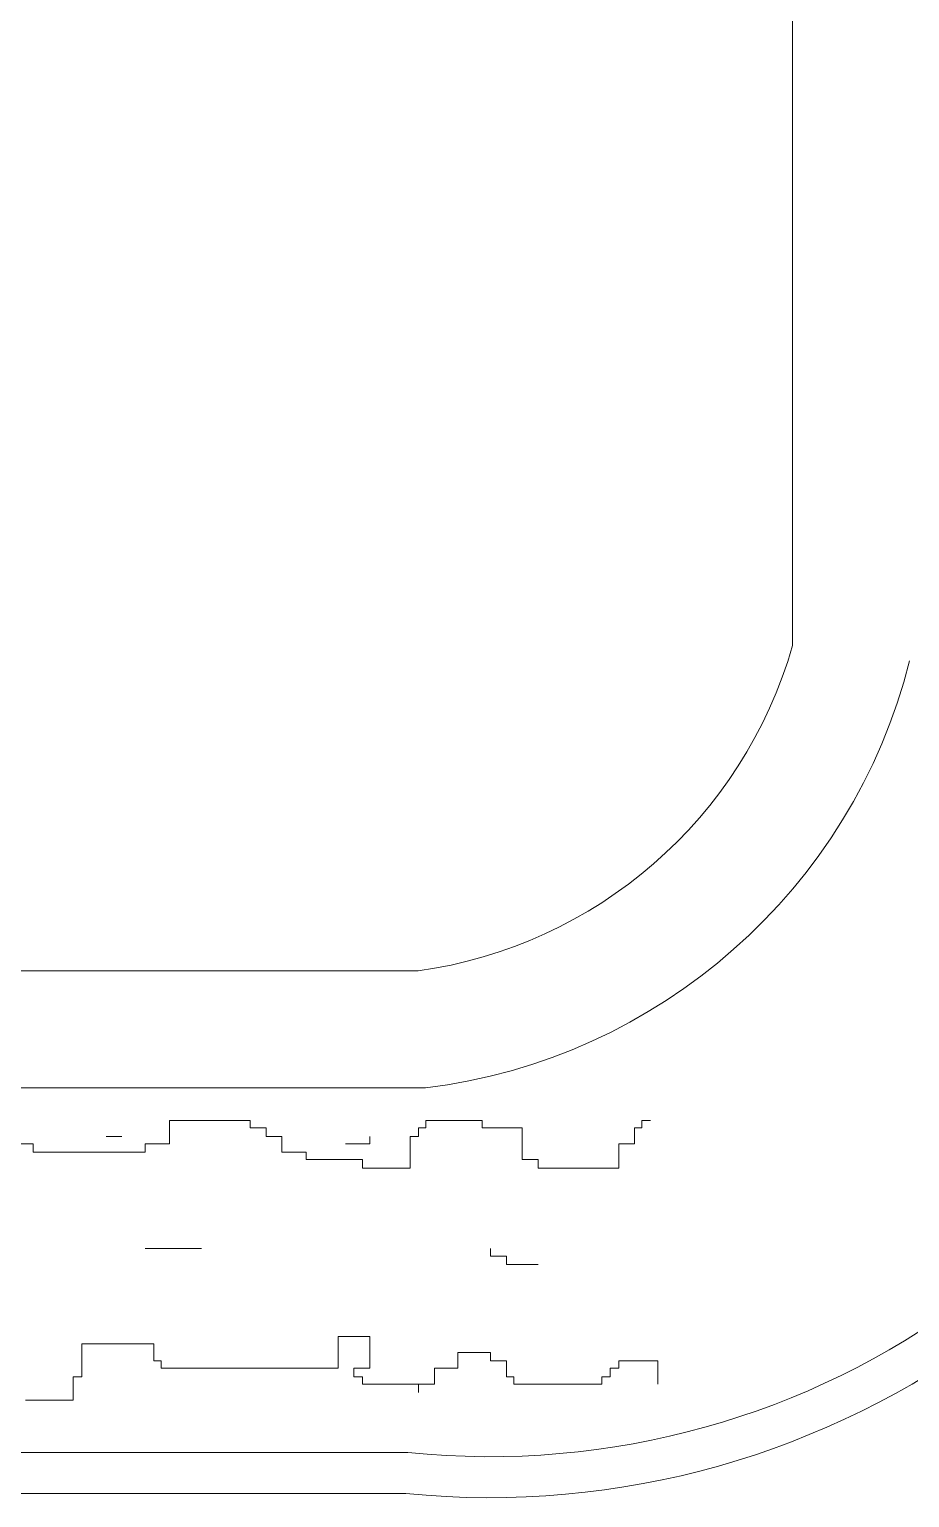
# Model space of a CAD drawing. Header units: millimetres. Extents: x 3342.2 to 3378.4, y 2110.7 to 2126.4.
# Drawn here: x 3372.774 to 3373.526, y 2111.037 to 2112.29 of the extents above; entities that cross this region are included whole.
import ezdxf

# ---------------------------------------------------------------- set-up
doc = ezdxf.new("R2010")
doc.units = ezdxf.units.MM
doc.layers.add('FURNITURE', color=220, linetype='Continuous', lineweight=5)
doc.layers.add('WINDOW', color=2, linetype='Continuous', lineweight=5)

msp = doc.modelspace()

# ---------------------------------------------------------------- linework, layer by layer
at = {"layer": 'FURNITURE', "linetype": 'ByBlock'}
for p, q in [((3372.894230190023, 2111.35882746826), (3372.901468331209, 2111.35882746826)), ((3372.894230190023, 2111.35882746826), (3372.894230190023, 2111.35882746826)), ((3372.894230190023, 2111.338935947677), (3372.894230190023, 2111.35882746826)), ((3372.901468331209, 2111.35882746826), (3372.907801704747, 2111.35882746826)), ((3372.901468331209, 2111.35882746826), (3372.901468331209, 2111.35882746826)), ((3372.907801704747, 2111.35882746826), (3372.921373219472, 2111.35882746826)), ((3372.907801704747, 2111.35882746826), (3372.907801704747, 2111.35882746826)), ((3372.921373219472, 2111.35882746826), (3372.92861136066, 2111.35882746826)), ((3372.921373219472, 2111.35882746826), (3372.921373219472, 2111.35882746826)), ((3372.92861136066, 2111.35882746826), (3372.934944734197, 2111.35882746826)), ((3372.92861136066, 2111.35882746826), (3372.92861136066, 2111.35882746826)), ((3372.934944734197, 2111.35882746826), (3372.942182875384, 2111.35882746826)), ((3372.934944734197, 2111.35882746826), (3372.934944734197, 2111.35882746826)), ((3372.942182875384, 2111.35882746826), (3372.949421016571, 2111.35882746826)), ((3372.942182875384, 2111.35882746826), (3372.942182875384, 2111.35882746826)), ((3372.949421016571, 2111.35882746826), (3372.962992531295, 2111.35882746826)), ((3372.949421016571, 2111.35882746826), (3372.949421016571, 2111.35882746826)), ((3372.962992531295, 2111.35882746826), (3372.962992531295, 2111.352498348075)), ((3373.113183960919, 2111.35882746826), (3373.120422102105, 2111.35882746826)), ((3373.113183960919, 2111.352498348075), (3373.113183960919, 2111.35882746826)), ((3373.120422102105, 2111.35882746826), (3373.126755475644, 2111.35882746826)), ((3373.120422102105, 2111.35882746826), (3373.120422102105, 2111.35882746826)), ((3373.126755475644, 2111.35882746826), (3373.13399361683, 2111.35882746826)), ((3373.126755475644, 2111.35882746826), (3373.126755475644, 2111.35882746826)), ((3373.13399361683, 2111.35882746826), (3373.140326990368, 2111.35882746826)), ((3373.13399361683, 2111.35882746826), (3373.13399361683, 2111.35882746826)), ((3373.140326990368, 2111.35882746826), (3373.153898505094, 2111.35882746826)), ((3373.140326990368, 2111.35882746826), (3373.140326990368, 2111.35882746826)), ((3373.153898505094, 2111.35882746826), (3373.16113664628, 2111.35882746826)), ((3373.153898505094, 2111.35882746826), (3373.153898505094, 2111.35882746826)), ((3373.16113664628, 2111.35882746826), (3373.16113664628, 2111.352498348075)), ((3373.297756561179, 2111.35882746826), (3373.304994702365, 2111.35882746826)), ((3373.297756561179, 2111.352498348075), (3373.297756561179, 2111.35882746826)), ((3373.304994702365, 2111.35882746826), (3373.304994702365, 2111.35882746826)), ((3372.839944131121, 2111.345265067863), (3372.839944131121, 2111.345265067863)), ((3372.853515645848, 2111.345265067863), (3372.839944131121, 2111.345265067863)), ((3372.962992531295, 2111.352498348075), (3372.976564046021, 2111.352498348075)), ((3372.976564046021, 2111.352498348075), (3372.976564046021, 2111.345265067863)), ((3372.976564046021, 2111.352498348075), (3372.976564046021, 2111.352498348075)), ((3372.976564046021, 2111.345265067863), (3372.990135560745, 2111.345265067863)), ((3372.990135560745, 2111.345265067863), (3372.990135560745, 2111.338935947677)), ((3372.990135560745, 2111.345265067863), (3372.990135560745, 2111.345265067863)), ((3373.065231275557, 2111.345265067863), (3373.065231275557, 2111.345265067863)), ((3373.065231275557, 2111.338935947677), (3373.065231275557, 2111.345265067863)), ((3373.099612446193, 2111.345265067863), (3373.106850587381, 2111.345265067863)), ((3373.099612446193, 2111.331702667465), (3373.099612446193, 2111.345265067863)), ((3373.106850587381, 2111.352498348075), (3373.113183960919, 2111.352498348075)), ((3373.106850587381, 2111.352498348075), (3373.106850587381, 2111.352498348075)), ((3373.106850587381, 2111.345265067863), (3373.106850587381, 2111.352498348075)), ((3373.16113664628, 2111.352498348075), (3373.174708161005, 2111.352498348075)), ((3373.174708161005, 2111.352498348075), (3373.188279675729, 2111.352498348075)), ((3373.174708161005, 2111.352498348075), (3373.174708161005, 2111.352498348075)), ((3373.188279675729, 2111.352498348075), (3373.195517816917, 2111.352498348075)), ((3373.188279675729, 2111.352498348075), (3373.188279675729, 2111.352498348075)), ((3373.195517816917, 2111.352498348075), (3373.195517816917, 2111.345265067863)), ((3373.195517816917, 2111.352498348075), (3373.195517816917, 2111.352498348075)), ((3373.195517816917, 2111.345265067863), (3373.195517816917, 2111.338935947677)), ((3373.195517816917, 2111.345265067863), (3373.195517816917, 2111.345265067863)), ((3373.29142318764, 2111.352498348075), (3373.297756561179, 2111.352498348075)), ((3373.29142318764, 2111.352498348075), (3373.29142318764, 2111.352498348075)), ((3373.29142318764, 2111.338935947677), (3373.29142318764, 2111.352498348075)), ((3372.763943648663, 2111.338935947677), (3372.777515163387, 2111.338935947677)), ((3372.777515163387, 2111.338935947677), (3372.777515163387, 2111.331702667465)), ((3372.777515163387, 2111.331702667465), (3372.79199144576, 2111.331702667465)), ((3372.79199144576, 2111.331702667465), (3372.811896334024, 2111.331702667465)), ((3372.79199144576, 2111.331702667465), (3372.79199144576, 2111.331702667465)), ((3372.811896334024, 2111.331702667465), (3372.819134475211, 2111.331702667465)), ((3372.811896334024, 2111.331702667465), (3372.811896334024, 2111.331702667465)), ((3372.819134475211, 2111.331702667465), (3372.832705989935, 2111.331702667465)), ((3372.819134475211, 2111.331702667465), (3372.819134475211, 2111.331702667465)), ((3372.832705989935, 2111.331702667465), (3372.839944131121, 2111.331702667465)), ((3372.832705989935, 2111.331702667465), (3372.832705989935, 2111.331702667465)), ((3372.839944131121, 2111.331702667465), (3372.853515645848, 2111.331702667465)), ((3372.839944131121, 2111.331702667465), (3372.839944131121, 2111.331702667465)), ((3372.853515645848, 2111.331702667465), (3372.859849019385, 2111.331702667465)), ((3372.853515645848, 2111.331702667465), (3372.853515645848, 2111.331702667465)), ((3372.859849019385, 2111.331702667465), (3372.87342053411, 2111.331702667465)), ((3372.859849019385, 2111.331702667465), (3372.859849019385, 2111.331702667465)), ((3372.87342053411, 2111.338935947677), (3372.886992048836, 2111.338935947677)), ((3372.87342053411, 2111.338935947677), (3372.87342053411, 2111.338935947677)), ((3372.87342053411, 2111.331702667465), (3372.87342053411, 2111.338935947677)), ((3372.87342053411, 2111.331702667465), (3372.87342053411, 2111.331702667465)), ((3372.886992048836, 2111.338935947677), (3372.894230190023, 2111.338935947677)), ((3372.886992048836, 2111.338935947677), (3372.886992048836, 2111.338935947677)), ((3372.990135560745, 2111.338935947677), (3372.990135560745, 2111.331702667465)), ((3372.990135560745, 2111.338935947677), (3372.990135560745, 2111.338935947677)), ((3372.990135560745, 2111.331702667465), (3373.00370707547, 2111.331702667465)), ((3372.990135560745, 2111.331702667465), (3372.990135560745, 2111.331702667465)), ((3373.00370707547, 2111.331702667465), (3373.010945216656, 2111.331702667465)), ((3373.00370707547, 2111.331702667465), (3373.00370707547, 2111.331702667465)), ((3373.010945216656, 2111.331702667465), (3373.010945216656, 2111.325373547279)), ((3373.044421619645, 2111.338935947677), (3373.051659760831, 2111.338935947677)), ((3373.051659760831, 2111.338935947677), (3373.058897902018, 2111.338935947677)), ((3373.051659760831, 2111.338935947677), (3373.051659760831, 2111.338935947677)), ((3373.058897902018, 2111.338935947677), (3373.065231275557, 2111.338935947677)), ((3373.058897902018, 2111.338935947677), (3373.058897902018, 2111.338935947677)), ((3373.065231275557, 2111.338935947677), (3373.065231275557, 2111.338935947677)), ((3373.099612446193, 2111.331702667465), (3373.099612446193, 2111.331702667465)), ((3373.099612446193, 2111.325373547279), (3373.099612446193, 2111.331702667465)), ((3373.195517816917, 2111.338935947677), (3373.195517816917, 2111.331702667465)), ((3373.195517816917, 2111.338935947677), (3373.195517816917, 2111.338935947677)), ((3373.195517816917, 2111.331702667465), (3373.195517816917, 2111.325373547279)), ((3373.195517816917, 2111.331702667465), (3373.195517816917, 2111.331702667465)), ((3373.277851672914, 2111.338935947677), (3373.29142318764, 2111.338935947677)), ((3373.277851672914, 2111.331702667465), (3373.277851672914, 2111.338935947677)), ((3373.277851672914, 2111.331702667465), (3373.277851672914, 2111.331702667465)), ((3373.277851672914, 2111.318140267067), (3373.277851672914, 2111.331702667465)), ((3373.010945216656, 2111.325373547279), (3373.024516731383, 2111.325373547279)), ((3373.024516731383, 2111.325373547279), (3373.044421619645, 2111.325373547279)), ((3373.024516731383, 2111.325373547279), (3373.024516731383, 2111.325373547279)), ((3373.044421619645, 2111.325373547279), (3373.058897902018, 2111.325373547279)), ((3373.044421619645, 2111.325373547279), (3373.044421619645, 2111.325373547279)), ((3373.058897902018, 2111.325373547279), (3373.058897902018, 2111.318140267067)), ((3373.099612446193, 2111.325373547279), (3373.099612446193, 2111.325373547279)), ((3373.099612446193, 2111.318140267067), (3373.099612446193, 2111.325373547279)), ((3373.195517816917, 2111.325373547279), (3373.201851190456, 2111.325373547279)), ((3373.195517816917, 2111.325373547279), (3373.195517816917, 2111.325373547279)), ((3373.201851190456, 2111.325373547279), (3373.209089331642, 2111.325373547279)), ((3373.201851190456, 2111.325373547279), (3373.201851190456, 2111.325373547279)), ((3373.209089331642, 2111.325373547279), (3373.209089331642, 2111.318140267067)), ((3373.058897902018, 2111.318140267067), (3373.065231275557, 2111.318140267067)), ((3373.065231275557, 2111.318140267067), (3373.078802790282, 2111.318140267067)), ((3373.065231275557, 2111.318140267067), (3373.065231275557, 2111.318140267067)), ((3373.078802790282, 2111.318140267067), (3373.086040931468, 2111.318140267067)), ((3373.078802790282, 2111.318140267067), (3373.078802790282, 2111.318140267067)), ((3373.086040931468, 2111.318140267067), (3373.092374305006, 2111.318140267067)), ((3373.086040931468, 2111.318140267067), (3373.086040931468, 2111.318140267067)), ((3373.092374305006, 2111.318140267067), (3373.099612446193, 2111.318140267067)), ((3373.092374305006, 2111.318140267067), (3373.092374305006, 2111.318140267067)), ((3373.099612446193, 2111.318140267067), (3373.099612446193, 2111.318140267067)), ((3373.209089331642, 2111.318140267067), (3373.222660846366, 2111.318140267067)), ((3373.222660846366, 2111.318140267067), (3373.229898987553, 2111.318140267067)), ((3373.222660846366, 2111.318140267067), (3373.222660846366, 2111.318140267067)), ((3373.229898987553, 2111.318140267067), (3373.236232361092, 2111.318140267067)), ((3373.229898987553, 2111.318140267067), (3373.229898987553, 2111.318140267067)), ((3373.236232361092, 2111.318140267067), (3373.243470502279, 2111.318140267067)), ((3373.236232361092, 2111.318140267067), (3373.236232361092, 2111.318140267067)), ((3373.243470502279, 2111.318140267067), (3373.257042017004, 2111.318140267067)), ((3373.243470502279, 2111.318140267067), (3373.243470502279, 2111.318140267067)), ((3373.257042017004, 2111.318140267067), (3373.263375390541, 2111.318140267067)), ((3373.257042017004, 2111.318140267067), (3373.257042017004, 2111.318140267067)), ((3373.263375390541, 2111.318140267067), (3373.270613531728, 2111.318140267067)), ((3373.263375390541, 2111.318140267067), (3373.263375390541, 2111.318140267067)), ((3373.270613531728, 2111.318140267067), (3373.277851672914, 2111.318140267067)), ((3373.270613531728, 2111.318140267067), (3373.270613531728, 2111.318140267067)), ((3373.277851672914, 2111.318140267067), (3373.277851672914, 2111.318140267067)), ((3372.87342053411, 2111.249424105052), (3372.886992048836, 2111.249424105052)), ((3372.886992048836, 2111.249424105052), (3372.901468331209, 2111.249424105052)), ((3372.886992048836, 2111.249424105052), (3372.886992048836, 2111.249424105052)), ((3372.901468331209, 2111.249424105052), (3372.907801704747, 2111.249424105052)), ((3372.901468331209, 2111.249424105052), (3372.901468331209, 2111.249424105052)), ((3372.907801704747, 2111.249424105052), (3372.921373219472, 2111.249424105052)), ((3372.907801704747, 2111.249424105052), (3372.907801704747, 2111.249424105052)), ((3372.921373219472, 2111.249424105052), (3372.921373219472, 2111.249424105052)), ((3373.168374787467, 2111.249424105052), (3373.168374787467, 2111.243094984867)), ((3373.168374787467, 2111.243094984867), (3373.181946302191, 2111.243094984867)), ((3373.168374787467, 2111.243094984867), (3373.168374787467, 2111.243094984867)), ((3373.181946302191, 2111.243094984867), (3373.181946302191, 2111.235861704655)), ((3373.181946302191, 2111.235861704655), (3373.188279675729, 2111.235861704655)), ((3373.188279675729, 2111.235861704655), (3373.195517816917, 2111.235861704655)), ((3373.188279675729, 2111.235861704655), (3373.188279675729, 2111.235861704655)), ((3373.195517816917, 2111.235861704655), (3373.201851190456, 2111.235861704655)), ((3373.195517816917, 2111.235861704655), (3373.195517816917, 2111.235861704655)), ((3373.201851190456, 2111.235861704655), (3373.209089331642, 2111.235861704655)), ((3373.201851190456, 2111.235861704655), (3373.201851190456, 2111.235861704655)), ((3373.209089331642, 2111.235861704655), (3373.209089331642, 2111.235861704655)), ((3373.038088246107, 2111.174378822852), (3373.044421619645, 2111.174378822852)), ((3373.038088246107, 2111.174378822852), (3373.038088246107, 2111.174378822852)), ((3373.038088246107, 2111.160816422454), (3373.038088246107, 2111.174378822852)), ((3373.044421619645, 2111.174378822852), (3373.058897902018, 2111.174378822852)), ((3373.044421619645, 2111.174378822852), (3373.044421619645, 2111.174378822852)), ((3373.058897902018, 2111.174378822852), (3373.065231275557, 2111.174378822852)), ((3373.058897902018, 2111.174378822852), (3373.058897902018, 2111.174378822852)), ((3373.065231275557, 2111.174378822852), (3373.065231275557, 2111.160816422454)), ((3372.819134475211, 2111.168049702666), (3372.839944131121, 2111.168049702666)), ((3372.819134475211, 2111.160816422454), (3372.819134475211, 2111.168049702666)), ((3372.819134475211, 2111.160816422454), (3372.819134475211, 2111.160816422454)), ((3372.819134475211, 2111.140020741844), (3372.819134475211, 2111.160816422454)), ((3372.839944131121, 2111.168049702666), (3372.846277504661, 2111.168049702666)), ((3372.839944131121, 2111.168049702666), (3372.839944131121, 2111.168049702666)), ((3372.846277504661, 2111.168049702666), (3372.859849019385, 2111.168049702666)), ((3372.846277504661, 2111.168049702666), (3372.846277504661, 2111.168049702666)), ((3372.859849019385, 2111.168049702666), (3372.880658675296, 2111.168049702666)), ((3372.859849019385, 2111.168049702666), (3372.859849019385, 2111.168049702666)), ((3372.880658675296, 2111.168049702666), (3372.880658675296, 2111.153583142241)), ((3373.038088246107, 2111.160816422454), (3373.038088246107, 2111.160816422454)), ((3373.038088246107, 2111.147254022056), (3373.038088246107, 2111.160816422454)), ((3373.065231275557, 2111.160816422454), (3373.065231275557, 2111.153583142241)), ((3373.065231275557, 2111.160816422454), (3373.065231275557, 2111.160816422454)), ((3373.140326990368, 2111.160816422454), (3373.147565131557, 2111.160816422454)), ((3373.140326990368, 2111.147254022056), (3373.140326990368, 2111.160816422454)), ((3373.147565131557, 2111.160816422454), (3373.16113664628, 2111.160816422454)), ((3373.147565131557, 2111.160816422454), (3373.147565131557, 2111.160816422454)), ((3373.16113664628, 2111.160816422454), (3373.168374787467, 2111.160816422454)), ((3373.16113664628, 2111.160816422454), (3373.16113664628, 2111.160816422454)), ((3373.168374787467, 2111.160816422454), (3373.168374787467, 2111.153583142241)), ((3372.880658675296, 2111.153583142241), (3372.886992048836, 2111.153583142241)), ((3372.886992048836, 2111.153583142241), (3372.886992048836, 2111.147254022056)), ((3372.886992048836, 2111.147254022056), (3372.894230190023, 2111.147254022056)), ((3372.886992048836, 2111.147254022056), (3372.886992048836, 2111.147254022056)), ((3372.894230190023, 2111.147254022056), (3372.901468331209, 2111.147254022056)), ((3372.894230190023, 2111.147254022056), (3372.894230190023, 2111.147254022056)), ((3372.901468331209, 2111.147254022056), (3372.915039845933, 2111.147254022056)), ((3372.901468331209, 2111.147254022056), (3372.901468331209, 2111.147254022056)), ((3372.915039845933, 2111.147254022056), (3372.921373219472, 2111.147254022056)), ((3372.915039845933, 2111.147254022056), (3372.915039845933, 2111.147254022056)), ((3372.921373219472, 2111.147254022056), (3372.934944734197, 2111.147254022056)), ((3372.921373219472, 2111.147254022056), (3372.921373219472, 2111.147254022056)), ((3372.934944734197, 2111.147254022056), (3372.949421016571, 2111.147254022056)), ((3372.934944734197, 2111.147254022056), (3372.934944734197, 2111.147254022056)), ((3372.949421016571, 2111.147254022056), (3372.969325904833, 2111.147254022056)), ((3372.949421016571, 2111.147254022056), (3372.949421016571, 2111.147254022056)), ((3372.969325904833, 2111.147254022056), (3372.976564046021, 2111.147254022056)), ((3372.969325904833, 2111.147254022056), (3372.969325904833, 2111.147254022056)), ((3372.976564046021, 2111.147254022056), (3372.996468934284, 2111.147254022056)), ((3372.976564046021, 2111.147254022056), (3372.976564046021, 2111.147254022056)), ((3372.996468934284, 2111.147254022056), (3373.017278590196, 2111.147254022056)), ((3372.996468934284, 2111.147254022056), (3372.996468934284, 2111.147254022056)), ((3373.017278590196, 2111.147254022056), (3373.03085010492, 2111.147254022056)), ((3373.017278590196, 2111.147254022056), (3373.017278590196, 2111.147254022056)), ((3373.03085010492, 2111.147254022056), (3373.038088246107, 2111.147254022056)), ((3373.03085010492, 2111.147254022056), (3373.03085010492, 2111.147254022056)), ((3373.038088246107, 2111.147254022056), (3373.038088246107, 2111.147254022056)), ((3373.051659760831, 2111.147254022056), (3373.051659760831, 2111.140020741844)), ((3373.065231275557, 2111.147254022056), (3373.051659760831, 2111.147254022056)), ((3373.065231275557, 2111.153583142241), (3373.065231275557, 2111.147254022056)), ((3373.065231275557, 2111.153583142241), (3373.065231275557, 2111.153583142241)), ((3373.065231275557, 2111.147254022056), (3373.065231275557, 2111.147254022056)), ((3373.120422102105, 2111.147254022056), (3373.140326990368, 2111.147254022056)), ((3373.120422102105, 2111.133691621659), (3373.120422102105, 2111.147254022056)), ((3373.168374787467, 2111.153583142241), (3373.181946302191, 2111.153583142241)), ((3373.181946302191, 2111.153583142241), (3373.181946302191, 2111.140020741844)), ((3373.270613531728, 2111.147254022056), (3373.277851672914, 2111.147254022056)), ((3373.270613531728, 2111.140020741844), (3373.270613531728, 2111.147254022056)), ((3373.277851672914, 2111.153583142241), (3373.284185046454, 2111.153583142241)), ((3373.277851672914, 2111.153583142241), (3373.277851672914, 2111.153583142241)), ((3373.277851672914, 2111.147254022056), (3373.277851672914, 2111.153583142241)), ((3373.277851672914, 2111.147254022056), (3373.277851672914, 2111.147254022056)), ((3373.284185046454, 2111.153583142241), (3373.29142318764, 2111.153583142241)), ((3373.284185046454, 2111.153583142241), (3373.284185046454, 2111.153583142241)), ((3373.29142318764, 2111.153583142241), (3373.297756561179, 2111.153583142241)), ((3373.29142318764, 2111.153583142241), (3373.29142318764, 2111.153583142241)), ((3373.297756561179, 2111.153583142241), (3373.304994702365, 2111.153583142241)), ((3373.297756561179, 2111.153583142241), (3373.297756561179, 2111.153583142241)), ((3373.304994702365, 2111.153583142241), (3373.311328075903, 2111.153583142241)), ((3373.304994702365, 2111.153583142241), (3373.304994702365, 2111.153583142241)), ((3373.311328075903, 2111.153583142241), (3373.311328075903, 2111.140020741844)), ((3372.811896334024, 2111.140020741844), (3372.819134475211, 2111.140020741844)), ((3372.811896334024, 2111.120129221261), (3372.811896334024, 2111.140020741844)), ((3373.051659760831, 2111.140020741844), (3373.058897902018, 2111.140020741844)), ((3373.058897902018, 2111.140020741844), (3373.058897902018, 2111.133691621659)), ((3373.058897902018, 2111.133691621659), (3373.086040931468, 2111.133691621659)), ((3373.086040931468, 2111.133691621659), (3373.106850587381, 2111.133691621659)), ((3373.086040931468, 2111.133691621659), (3373.086040931468, 2111.133691621659)), ((3373.106850587381, 2111.133691621659), (3373.120422102105, 2111.133691621659)), ((3373.106850587381, 2111.126458341447), (3373.106850587381, 2111.133691621659)), ((3373.106850587381, 2111.133691621659), (3373.106850587381, 2111.126458341447)), ((3373.181946302191, 2111.140020741844), (3373.188279675729, 2111.140020741844)), ((3373.188279675729, 2111.140020741844), (3373.188279675729, 2111.133691621659)), ((3373.188279675729, 2111.133691621659), (3373.209089331642, 2111.133691621659)), ((3373.209089331642, 2111.133691621659), (3373.222660846366, 2111.133691621659)), ((3373.209089331642, 2111.133691621659), (3373.209089331642, 2111.133691621659)), ((3373.222660846366, 2111.133691621659), (3373.229898987553, 2111.133691621659)), ((3373.222660846366, 2111.133691621659), (3373.222660846366, 2111.133691621659)), ((3373.229898987553, 2111.133691621659), (3373.236232361092, 2111.133691621659)), ((3373.229898987553, 2111.133691621659), (3373.229898987553, 2111.133691621659)), ((3373.236232361092, 2111.133691621659), (3373.243470502279, 2111.133691621659)), ((3373.236232361092, 2111.133691621659), (3373.236232361092, 2111.133691621659)), ((3373.243470502279, 2111.133691621659), (3373.257042017004, 2111.133691621659)), ((3373.243470502279, 2111.133691621659), (3373.243470502279, 2111.133691621659)), ((3373.257042017004, 2111.133691621659), (3373.263375390541, 2111.133691621659)), ((3373.257042017004, 2111.133691621659), (3373.257042017004, 2111.133691621659)), ((3373.263375390541, 2111.140020741844), (3373.270613531728, 2111.140020741844)), ((3373.263375390541, 2111.133691621659), (3373.263375390541, 2111.140020741844)), ((3373.311328075903, 2111.140020741844), (3373.311328075903, 2111.133691621659)), ((3373.311328075903, 2111.140020741844), (3373.311328075903, 2111.140020741844)), ((3373.311328075903, 2111.133691621659), (3373.311328075903, 2111.133691621659)), ((3372.771181789849, 2111.120129221261), (3372.784753304574, 2111.120129221261)), ((3372.784753304574, 2111.120129221261), (3372.7983248193, 2111.120129221261)), ((3372.784753304574, 2111.120129221261), (3372.784753304574, 2111.120129221261)), ((3372.7983248193, 2111.120129221261), (3372.805562960486, 2111.120129221261)), ((3372.7983248193, 2111.120129221261), (3372.7983248193, 2111.120129221261)), ((3372.805562960486, 2111.120129221261), (3372.811896334024, 2111.120129221261)), ((3372.805562960486, 2111.120129221261), (3372.805562960486, 2111.120129221261)), ((3372.811896334024, 2111.120129221261), (3372.811896334024, 2111.120129221261))]:
    msp.add_line(p, q, dxfattribs=at)
at = {"layer": 'WINDOW'}
for p, q in [((3373.42641422424, 2112.820966520311), (3373.42641422424, 2111.764442569831)), ((3373.106410807617, 2111.486575443844), (3368.474563403499, 2111.486575443844)), ((3373.112906118717, 2111.386575443838), (3368.474563403499, 2111.386575443838)), ((3370.969805586887, 2111.075324741593), (3373.097759066826, 2111.075324741593)), ((3370.934805586912, 2111.040324741589), (3373.096005235602, 2111.040324741589))]:
    msp.add_line(p, q, dxfattribs=at)
for centre, radius, start, end in [((3373.053159289693, 2111.871100351112), 0.3881947043307841, 277.8845439670049, 344.0526862005476), ((3373.053159289702, 2111.871100351059), 0.4881947042873524, 277.0296637287368, 345.7889278886764), ((3373.167202433693, 2111.757838677684), 0.6860376477722554, 264.190350876624, 348.436164416988), ((3373.167202433712, 2111.757838677695), 0.721037647785397, 264.3332263245776, 348.7212494334043)]:
    msp.add_arc(centre, radius, start, end, dxfattribs=at)

doc.saveas('drawing.dxf')
